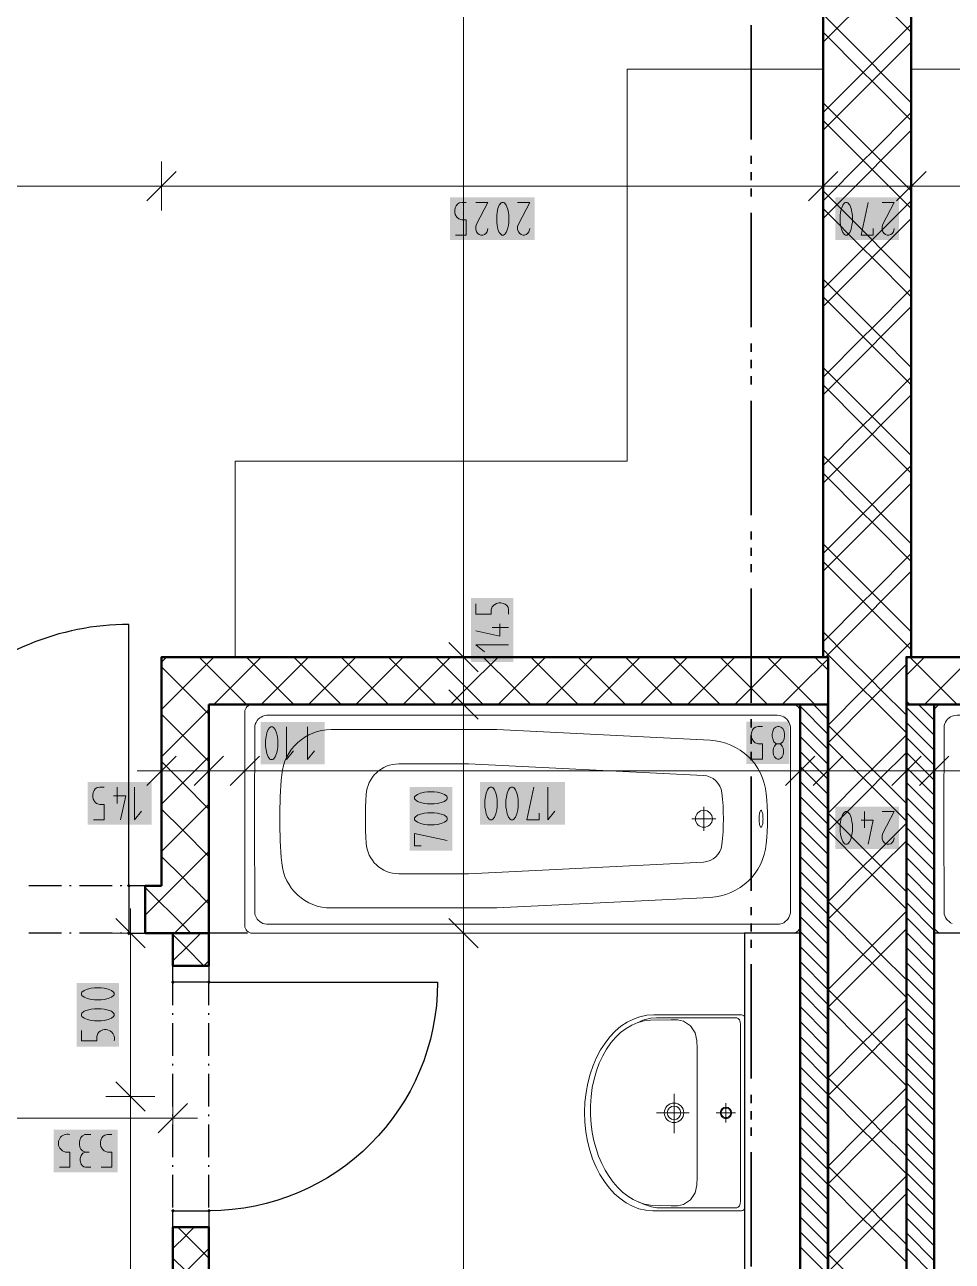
# Model space of a CAD drawing. Header units: millimetres. Extents: x 0 to 594, y 0 to 420.
# Drawn here: x 422.8 to 448.8, y 253.67 to 288.34 of the extents above; entities that cross this region are included whole.
import ezdxf

# ---------------------------------------------------------------- set-up
doc = ezdxf.new("R2010")
doc.units = ezdxf.units.MM
doc.header["$LTSCALE"] = 8
for name, color, linetype in [('PDF_Dvere', 7, 'Continuous'), ('PDF_Instalacni prizdivka do 1m', 7, 'Continuous'), ('PDF_Koty delkove', 7, 'Continuous'), ('PDF_Kuchyne', 7, 'Continuous'), ('PDF_Pozarni useky', 7, 'Continuous'), ('PDF_Pricky sadrokarton', 7, 'Continuous'), ('PDF_Pricky zdene', 7, 'Continuous'), ('PDF_Sanita', 7, 'Continuous'), ('PDF_Steny akusticke', 7, 'Continuous')]:
    doc.layers.add(name, color=color, linetype=linetype)

msp = doc.modelspace()

# ---------------------------------------------------------------- linework, layer by layer
at = {"layer": 'PDF_Dvere', "lineweight": 25}
for points in [[(425.716, 264.201), (425.716, 271.528, 0.414214), (418.389, 264.201), (418.424, 264.201)], [(427.96, 260.856), (427.96, 261.5), (434.371, 261.5, -0.414213), (427.96, 255.088)]]:
    msp.add_lwpolyline(points, format="xyb", dxfattribs=at)
for points in [[(423.827, 264.201), (422.911, 264.201)], [(424.102, 264.201), (424.056, 264.201)], [(425.247, 264.201), (424.331, 264.201)], [(425.522, 264.201), (425.476, 264.201)], [(423.827, 262.873), (422.911, 262.873)], [(424.102, 262.873), (424.056, 262.873)], [(425.247, 262.873), (424.331, 262.873)], [(425.522, 262.873), (425.476, 262.873)], [(426.952, 260.856), (426.952, 261.5)], [(426.952, 260.581), (426.952, 260.627)], [(427.96, 260.581), (427.96, 260.627)], [(426.952, 259.437), (426.952, 260.352)], [(427.96, 259.437), (427.96, 260.352)], [(426.952, 259.162), (426.952, 259.208)], [(427.96, 259.162), (427.96, 259.208)], [(426.952, 258.017), (426.952, 258.933)], [(427.96, 258.017), (427.96, 258.933)], [(426.952, 257.742), (426.952, 257.788)], [(427.96, 257.742), (427.96, 257.788)], [(426.952, 256.597), (426.952, 257.513)], [(427.96, 256.597), (427.96, 257.513)], [(426.952, 256.323), (426.952, 256.368)], [(427.96, 256.323), (427.96, 256.368)], [(426.952, 255.178), (426.952, 256.094)], [(427.96, 255.178), (427.96, 256.094)]]:
    msp.add_lwpolyline(points, dxfattribs=at)
for points in [[(425.716, 262.873), (426.174, 262.873), (426.174, 264.201), (425.716, 264.201)], [(426.952, 261.5), (426.952, 261.958), (427.96, 261.958), (427.96, 261.5)], [(426.952, 254.63), (426.952, 255.088), (427.96, 255.088), (427.96, 254.63)]]:
    msp.add_lwpolyline(points, close=True, dxfattribs=at)
at = {"layer": 'PDF_Dvere', "lineweight": 25, "transparency": 33554559}
for points in [[(425.773, 264.201), (425.716, 264.144), (425.716, 264.259), (425.659, 264.201)], [(425.773, 262.873), (425.716, 262.816), (425.716, 262.931), (425.659, 262.873)], [(426.952, 261.442), (426.895, 261.5), (427.009, 261.5), (426.952, 261.557)], [(427.96, 261.442), (427.902, 261.5), (428.017, 261.5), (427.96, 261.557)], [(426.952, 255.031), (426.895, 255.088), (427.009, 255.088), (426.952, 255.146)], [(427.96, 255.031), (427.902, 255.088), (428.017, 255.088), (427.96, 255.146)]]:
    msp.add_solid(points, dxfattribs=at)
at = {"layer": 'PDF_Instalacni prizdivka do 1m', "lineweight": 25}
msp.add_lwpolyline([(429.04, 262.873), (427.96, 262.873)], dxfattribs=at)
for points in [[(444.536, 246.159), (444.536, 262.873), (442.979, 262.873), (442.979, 246.159)], [(448.292, 262.873), (448.292, 246.159), (449.849, 246.159), (449.849, 262.873)]]:
    msp.add_lwpolyline(points, close=True, dxfattribs=at)
at = {"layer": 'PDF_Koty delkove', "lineweight": 18}
for points in [[(435.1, 236.313), (435.1, 238.786), (435.1, 240.16), (435.1, 244.445), (435.1, 262.873), (435.1, 269.284), (435.1, 270.612), (435.1, 313.476)], [(426.632, 284.506), (426.632, 283.819), (426.632, 283.132)], [(445.178, 284.506), (445.178, 283.819), (445.178, 283.132)], [(447.651, 284.506), (447.651, 283.819), (447.651, 283.132)], [(427.044, 284.231), (426.219, 283.407)], [(445.59, 284.231), (444.766, 283.407)], [(448.063, 284.231), (447.239, 283.407)], [(484.744, 283.819), (474.645, 283.819), (466.793, 283.819), (447.651, 283.819), (445.178, 283.819), (426.632, 283.819), (409.093, 283.819)], [(434.877, 282.445), (435.171, 282.445), (435.171, 282.872), (435.048, 282.872), (434.963, 282.903), (434.914, 282.949), (434.865, 283.025), (434.853, 283.086), (434.853, 283.147), (434.865, 283.208), (434.889, 283.269), (434.926, 283.315), (434.975, 283.346), (435.048, 283.361), (435.171, 283.361)], [(435.44, 283.361), (435.783, 283.361), (435.464, 282.75)], [(436.614, 283.361), (436.957, 283.361), (436.638, 282.75), (436.614, 282.689), (436.614, 282.597), (436.638, 282.537), (436.675, 282.491), (436.712, 282.46), (436.761, 282.445), (436.809, 282.445), (436.858, 282.46), (436.895, 282.491), (436.932, 282.537), (436.957, 282.628)], [(445.999, 282.994), (445.986, 283.086), (445.961, 283.193), (445.925, 283.284), (445.876, 283.346), (445.851, 283.361), (445.803, 283.361), (445.778, 283.346), (445.729, 283.284), (445.693, 283.193), (445.668, 283.086), (445.656, 282.994)], [(446.586, 282.628), (446.586, 282.445), (446.243, 282.445), (446.438, 283.361)], [(446.83, 283.361), (447.173, 283.361), (446.854, 282.75), (446.83, 282.689), (446.83, 282.597), (446.854, 282.537), (446.891, 282.491), (446.928, 282.46), (446.977, 282.445), (447.025, 282.445), (447.075, 282.46), (447.111, 282.491), (447.148, 282.537), (447.173, 282.628)], [(445.656, 282.994), (445.656, 282.811), (445.668, 282.72), (445.693, 282.613), (445.729, 282.521), (445.778, 282.46), (445.803, 282.445), (445.851, 282.445), (445.876, 282.46), (445.925, 282.521), (445.961, 282.613), (445.986, 282.72), (445.999, 282.811), (445.999, 282.994)], [(435.464, 282.75), (435.44, 282.689), (435.44, 282.597), (435.464, 282.537), (435.501, 282.491), (435.537, 282.46), (435.587, 282.445), (435.635, 282.445), (435.684, 282.46), (435.721, 282.491), (435.758, 282.537), (435.783, 282.628)], [(435.445, 272.107), (435.445, 271.814), (435.872, 271.814), (435.872, 271.936), (435.903, 272.022), (435.949, 272.071), (436.025, 272.119), (436.085, 272.132), (436.147, 272.132), (436.208, 272.119), (436.269, 272.095), (436.314, 272.058), (436.345, 272.01)], [(436.345, 272.01), (436.361, 271.936), (436.361, 271.814)], [(436.116, 271.545), (436.116, 271.202), (435.445, 271.349)], [(436.361, 271.447), (435.903, 271.447)], [(435.513, 270.2), (434.688, 271.025)], [(436.361, 270.957), (435.445, 270.957), (435.689, 270.762)], [(435.787, 270.612), (435.1, 270.612), (434.414, 270.612)], [(435.513, 268.872), (434.688, 269.697)], [(435.787, 269.284), (435.1, 269.284), (434.414, 269.284)], [(430.137, 268.656), (430.137, 267.74), (430.332, 267.983)], [(430.724, 268.656), (430.724, 267.74), (430.919, 267.983)], [(443.189, 267.753), (443.483, 267.753), (443.483, 268.179), (443.36, 268.179), (443.275, 268.21), (443.226, 268.256), (443.178, 268.332), (443.165, 268.393), (443.165, 268.454), (443.178, 268.515), (443.202, 268.576), (443.239, 268.622), (443.287, 268.653), (443.36, 268.668), (443.483, 268.668)], [(426.632, 268.114), (426.632, 267.427), (426.632, 266.74)], [(427.96, 268.114), (427.96, 267.427), (427.96, 266.74)], [(428.966, 268.114), (428.966, 267.427), (428.966, 266.74)], [(443.973, 268.179), (443.997, 268.164), (444.033, 268.118), (444.058, 268.057), (444.07, 267.996), (444.07, 267.935), (444.058, 267.874), (444.033, 267.813), (443.984, 267.767), (443.948, 267.753), (443.899, 267.753), (443.862, 267.767), (443.813, 267.813), (443.789, 267.874), (443.777, 267.935)], [(443.777, 267.935), (443.777, 267.996), (443.789, 268.057), (443.813, 268.118), (443.85, 268.164), (443.874, 268.179)], [(444.536, 268.114), (444.536, 267.427), (444.536, 266.74)], [(445.316, 268.114), (445.316, 267.427), (445.316, 266.74)], [(447.514, 268.114), (447.514, 267.427), (447.514, 266.74)], [(448.292, 268.114), (448.292, 267.427), (448.292, 266.74)], [(427.044, 267.839), (426.219, 267.015)], [(428.372, 267.839), (427.548, 267.015)], [(429.379, 267.839), (428.554, 267.015)], [(444.948, 267.839), (444.124, 267.015)], [(445.728, 267.839), (444.903, 267.015)], [(447.926, 267.839), (447.101, 267.015)], [(448.704, 267.839), (447.88, 267.015)], [(426.632, 267.427), (425.945, 267.427)], [(484.744, 267.427), (480.336, 267.427), (477.783, 267.427), (474.163, 267.427), (473.28, 267.427), (471.372, 267.427), (470.026, 267.427), (466.793, 267.427), (464.87, 267.427), (463.862, 267.427), (448.292, 267.427), (447.514, 267.427), (445.316, 267.427), (444.536, 267.427), (428.966, 267.427), (427.96, 267.427), (426.632, 267.427)], [(424.727, 266.053), (425.02, 266.053), (425.02, 266.48), (424.898, 266.48), (424.813, 266.511), (424.763, 266.557), (424.715, 266.633), (424.703, 266.694), (424.703, 266.755), (424.715, 266.816), (424.739, 266.877), (424.776, 266.923), (424.824, 266.954), (424.898, 266.969), (425.02, 266.969)], [(425.387, 266.969), (425.387, 266.511)], [(425.877, 266.969), (425.877, 266.053), (426.072, 266.297)], [(435.712, 266.328), (435.736, 266.221), (435.773, 266.129), (435.821, 266.068), (435.846, 266.053), (435.894, 266.053), (435.919, 266.068), (435.968, 266.129), (436.005, 266.221), (436.029, 266.328), (436.042, 266.419), (436.042, 266.602), (436.029, 266.694), (436.005, 266.801), (435.968, 266.892), (435.919, 266.954), (435.894, 266.969), (435.846, 266.969), (435.821, 266.954), (435.773, 266.892), (435.736, 266.801), (435.712, 266.694), (435.699, 266.602)], [(437.216, 266.236), (437.216, 266.053), (436.873, 266.053), (437.069, 266.969)], [(437.461, 266.969), (437.461, 266.053), (437.656, 266.297)], [(425.29, 266.725), (425.632, 266.725), (425.485, 266.053)], [(435.699, 266.602), (435.699, 266.419), (435.712, 266.328)], [(445.876, 265.381), (445.925, 265.443), (445.961, 265.534), (445.986, 265.641), (445.999, 265.732), (445.999, 265.915), (445.986, 266.007), (445.961, 266.114), (445.925, 266.206), (445.876, 266.267), (445.851, 266.282), (445.803, 266.282), (445.778, 266.267), (445.729, 266.206), (445.693, 266.114), (445.668, 266.007), (445.656, 265.915)], [(446.341, 266.282), (446.341, 265.825)], [(446.83, 266.282), (447.173, 266.282), (446.854, 265.672), (446.83, 265.61), (446.83, 265.519), (446.854, 265.458), (446.891, 265.412), (446.928, 265.381), (446.977, 265.367), (447.025, 265.367), (447.075, 265.381), (447.111, 265.412), (447.148, 265.458), (447.173, 265.549)], [(434.275, 266.25), (434.092, 266.25), (434.001, 266.238), (433.894, 266.214), (433.803, 266.177), (433.741, 266.129), (433.727, 266.104), (433.727, 266.055), (433.741, 266.03), (433.803, 265.982), (433.894, 265.945), (434.001, 265.92), (434.092, 265.908), (434.275, 265.908), (434.367, 265.92), (434.474, 265.945)], [(434.474, 265.945), (434.566, 265.982), (434.627, 266.03), (434.643, 266.055), (434.643, 266.104), (434.627, 266.129), (434.566, 266.177), (434.474, 266.214), (434.367, 266.238), (434.275, 266.25)], [(445.656, 265.915), (445.656, 265.732), (445.668, 265.641), (445.693, 265.534), (445.729, 265.443), (445.778, 265.381), (445.803, 265.367), (445.851, 265.367), (445.876, 265.381)], [(446.243, 266.038), (446.586, 266.038), (446.438, 265.367)], [(433.909, 265.321), (433.727, 265.321), (433.727, 265.663), (434.643, 265.468)], [(425.762, 262.873), (425.762, 263.56)], [(426.174, 262.461), (425.349, 263.286)], [(435.513, 262.461), (434.688, 263.286)], [(426.448, 262.873), (425.762, 262.873), (425.075, 262.873)], [(425.762, 241.533), (425.762, 258.294), (425.762, 262.873)], [(435.787, 262.873), (435.1, 262.873), (434.414, 262.873)], [(424.936, 261.342), (424.753, 261.342), (424.662, 261.33), (424.555, 261.306), (424.464, 261.269), (424.402, 261.22), (424.388, 261.195), (424.388, 261.147), (424.402, 261.122), (424.464, 261.074), (424.555, 261.037), (424.662, 261.012), (424.753, 261), (424.936, 261), (425.028, 261.012), (425.135, 261.037), (425.227, 261.074), (425.288, 261.122), (425.304, 261.147), (425.304, 261.195), (425.288, 261.22), (425.227, 261.269), (425.135, 261.306), (425.028, 261.33), (424.936, 261.342)], [(426.174, 257.882), (425.349, 258.706)], [(426.448, 258.294), (425.762, 258.294), (425.075, 258.294)], [(426.952, 258.37), (426.952, 257.683), (426.952, 256.996)], [(427.364, 258.095), (426.54, 257.271)], [(426.952, 257.683), (424.048, 257.683), (422.052, 257.683), (409.093, 257.683)], [(426.952, 257.683), (427.639, 257.683)], [(424.649, 257.225), (424.478, 257.225), (424.417, 257.194), (424.367, 257.148), (424.343, 257.072), (424.331, 257.011), (424.331, 256.949), (424.343, 256.873), (424.367, 256.813), (424.417, 256.767), (424.502, 256.736)], [(424.942, 256.309), (425.236, 256.309), (425.236, 256.736), (425.113, 256.736), (425.028, 256.767), (424.979, 256.813), (424.93, 256.889), (424.918, 256.949), (424.918, 257.011), (424.93, 257.072), (424.955, 257.133), (424.991, 257.178), (425.04, 257.209), (425.113, 257.225), (425.236, 257.225)], [(424.649, 256.309), (424.502, 256.309), (424.453, 256.324), (424.404, 256.355), (424.379, 256.401), (424.355, 256.491), (424.355, 256.553), (424.379, 256.644), (424.428, 256.706), (424.502, 256.736), (424.599, 256.736)]]:
    msp.add_lwpolyline(points, dxfattribs=at)
for points in [[(436.027, 282.994), (436.027, 282.811), (436.039, 282.72), (436.064, 282.613), (436.1, 282.521), (436.149, 282.46), (436.174, 282.445), (436.222, 282.445), (436.247, 282.46), (436.296, 282.521), (436.332, 282.613), (436.357, 282.72), (436.37, 282.811), (436.37, 282.994), (436.357, 283.086), (436.332, 283.193), (436.296, 283.284), (436.247, 283.346), (436.222, 283.361), (436.174, 283.361), (436.149, 283.346), (436.1, 283.284), (436.064, 283.193), (436.039, 283.086)], [(429.549, 268.288), (429.549, 268.105), (429.562, 268.015), (429.586, 267.907), (429.623, 267.816), (429.671, 267.754), (429.696, 267.74), (429.745, 267.74), (429.77, 267.754), (429.818, 267.816), (429.855, 267.907), (429.88, 268.015), (429.892, 268.105), (429.892, 268.288), (429.88, 268.38), (429.855, 268.487), (429.818, 268.579), (429.77, 268.64), (429.745, 268.656), (429.696, 268.656), (429.671, 268.64), (429.623, 268.579), (429.586, 268.487), (429.562, 268.38)], [(443.752, 268.454), (443.752, 268.393), (443.765, 268.317), (443.801, 268.241), (443.85, 268.195), (443.874, 268.179), (443.973, 268.179), (443.997, 268.195), (444.046, 268.241), (444.083, 268.317), (444.095, 268.393), (444.095, 268.454), (444.083, 268.53), (444.046, 268.607), (443.997, 268.653), (443.948, 268.668), (443.899, 268.668), (443.85, 268.653), (443.801, 268.607), (443.765, 268.53)], [(436.286, 266.602), (436.286, 266.419), (436.299, 266.328), (436.323, 266.221), (436.36, 266.129), (436.408, 266.068), (436.433, 266.053), (436.482, 266.053), (436.507, 266.068), (436.555, 266.129), (436.592, 266.221), (436.617, 266.328), (436.629, 266.419), (436.629, 266.602), (436.617, 266.694), (436.592, 266.801), (436.555, 266.892), (436.507, 266.954), (436.482, 266.969), (436.433, 266.969), (436.408, 266.954), (436.36, 266.892), (436.323, 266.801), (436.299, 266.694)], [(434.275, 266.837), (434.092, 266.837), (434.001, 266.825), (433.894, 266.801), (433.803, 266.764), (433.741, 266.716), (433.727, 266.691), (433.727, 266.642), (433.741, 266.617), (433.803, 266.569), (433.894, 266.532), (434.001, 266.507), (434.092, 266.495), (434.275, 266.495), (434.367, 266.507), (434.474, 266.532), (434.566, 266.569), (434.627, 266.617), (434.643, 266.642), (434.643, 266.691), (434.627, 266.716), (434.566, 266.764), (434.474, 266.801), (434.367, 266.825)], [(424.936, 260.755), (424.753, 260.755), (424.662, 260.743), (424.555, 260.718), (424.464, 260.682), (424.402, 260.633), (424.388, 260.608), (424.388, 260.56), (424.402, 260.535), (424.464, 260.487), (424.555, 260.45), (424.662, 260.425), (424.753, 260.412), (424.936, 260.412), (425.028, 260.425), (425.135, 260.45), (425.227, 260.487), (425.288, 260.535), (425.304, 260.56), (425.304, 260.608), (425.288, 260.633), (425.227, 260.682), (425.135, 260.718), (425.028, 260.743)]]:
    msp.add_lwpolyline(points, close=True, dxfattribs=at)
for points in [[(424.388, 260.144), (424.388, 259.85), (424.815, 259.85), (424.815, 259.973), (424.846, 260.058, -0.843855), (425.304, 259.85)], [(423.768, 256.309), (424.061, 256.309), (424.061, 256.736), (423.939, 256.736), (423.854, 256.767), (423.805, 256.813, -0.75318), (424.061, 257.225)]]:
    msp.add_lwpolyline(points, format="xyb", dxfattribs=at)
at = {"layer": 'PDF_Koty delkove', "color": 7, "lineweight": 18, "true_color": 0xffffff, "transparency": 33554559}
for points in [[(437.094, 283.499), (434.716, 283.499), (437.094, 282.308), (434.716, 282.308)], [(447.31, 283.499), (445.519, 283.499), (447.31, 282.308), (445.519, 282.308)], [(436.498, 270.477), (436.498, 272.269), (435.308, 270.477), (435.308, 272.269)], [(431.204, 268.793), (429.412, 268.793), (431.204, 267.602), (429.412, 267.602)], [(444.232, 268.806), (443.028, 268.806), (444.232, 267.615), (443.028, 267.615)], [(426.357, 267.107), (424.565, 267.107), (426.357, 265.916), (424.565, 265.916)], [(434.78, 265.183), (434.78, 266.975), (433.589, 265.183), (433.589, 266.975)], [(437.941, 267.107), (435.562, 267.107), (437.941, 265.916), (435.562, 265.916)], [(447.31, 266.42), (445.519, 266.42), (447.31, 265.229), (445.519, 265.229)], [(425.441, 259.688), (425.441, 261.479), (424.25, 259.688), (424.25, 261.479)], [(425.398, 257.362), (423.606, 257.362), (425.398, 256.172), (423.606, 256.172)]]:
    msp.add_solid(points, dxfattribs=at)
at = {"layer": 'PDF_Kuchyne', "lineweight": 13}
msp.add_lwpolyline([(445.178, 276.108), (445.178, 287.098), (439.683, 287.098), (439.683, 276.108), (428.692, 276.108), (428.692, 270.613), (445.178, 270.613), (445.178, 276.108)], dxfattribs=at)
msp.add_lwpolyline([(447.651, 276.108), (447.651, 287.098), (453.146, 287.098), (453.146, 276.108), (464.87, 276.108), (464.87, 270.612), (447.651, 270.612)], close=True, dxfattribs=at)
at = {"layer": 'PDF_Pozarni useky', "lineweight": 35}
for points in [[(443.163, 285.127), (443.163, 288.333)], [(443.163, 284.44), (443.163, 284.669)], [(443.163, 283.982), (443.163, 284.211)], [(443.163, 283.524), (443.163, 283.753)], [(443.163, 279.861), (443.163, 283.066)], [(443.163, 279.174), (443.163, 279.403)], [(443.163, 278.716), (443.163, 278.945)], [(443.163, 278.258), (443.163, 278.487)], [(443.163, 274.594), (443.163, 277.8)], [(443.163, 273.907), (443.163, 274.136)], [(443.163, 273.45), (443.163, 273.679)], [(443.163, 272.992), (443.163, 273.221)], [(443.163, 269.328), (443.163, 272.534)], [(443.163, 268.641), (443.163, 268.87)], [(443.163, 268.183), (443.163, 268.412)], [(443.163, 267.725), (443.163, 267.954)], [(443.163, 264.062), (443.163, 267.267)], [(443.163, 263.375), (443.163, 263.604)], [(443.163, 262.917), (443.163, 263.146)], [(443.163, 262.459), (443.163, 262.688)], [(443.163, 258.795), (443.163, 262.001)], [(443.163, 258.109), (443.163, 258.338)], [(443.163, 257.651), (443.163, 257.88)], [(443.163, 257.193), (443.163, 257.422)], [(443.163, 253.529), (443.163, 256.735)]]:
    msp.add_lwpolyline(points, dxfattribs=at)
at = {"layer": 'PDF_Pricky sadrokarton', "lineweight": 50}
for points in [[(445.315, 246.159), (445.315, 269.284), (444.536, 269.284), (444.536, 262.873), (444.536, 246.159)], [(447.514, 269.284), (447.514, 246.159), (448.292, 246.159), (448.292, 262.873), (448.292, 269.284)]]:
    msp.add_lwpolyline(points, close=True, dxfattribs=at)
at = {"layer": 'PDF_Pricky sadrokarton', "lineweight": 9}
for points in [[(445.315, 268.454), (444.536, 269.233)], [(445.315, 268.875), (444.906, 269.284)], [(448.292, 268.424), (447.514, 269.202)], [(448.292, 268.845), (447.852, 269.284)], [(448.292, 269.266), (448.273, 269.284)], [(445.315, 268.033), (444.536, 268.812)], [(448.292, 268.003), (447.514, 268.781)], [(445.315, 267.613), (444.536, 268.391)], [(448.292, 267.582), (447.514, 268.36)], [(445.315, 267.192), (444.536, 267.97)], [(448.292, 267.161), (447.514, 267.939)], [(445.315, 266.771), (444.536, 267.549)], [(448.292, 266.74), (447.514, 267.518)], [(445.315, 266.35), (444.536, 267.128)], [(448.292, 266.319), (447.514, 267.098)], [(445.315, 265.929), (444.536, 266.707)], [(448.292, 265.898), (447.514, 266.677)], [(445.315, 265.508), (444.536, 266.286)], [(445.315, 266.35), (445.315, 266.35)], [(448.292, 265.477), (447.514, 266.256)], [(445.315, 265.087), (444.536, 265.865)], [(448.292, 265.056), (447.514, 265.835)], [(445.315, 264.666), (444.536, 265.444)], [(448.292, 264.635), (447.514, 265.414)], [(445.315, 264.245), (444.536, 265.023)], [(448.292, 264.214), (447.514, 264.993)], [(445.315, 263.824), (444.536, 264.602)], [(448.292, 263.793), (447.514, 264.572)], [(445.315, 263.403), (444.536, 264.181)], [(448.292, 263.372), (447.514, 264.151)], [(445.315, 262.982), (444.536, 263.76)], [(448.292, 262.951), (447.514, 263.73)], [(445.315, 262.561), (444.536, 263.34)], [(448.292, 262.53), (447.514, 263.309)], [(445.315, 262.14), (444.536, 262.919)], [(448.292, 262.109), (447.514, 262.888)], [(445.315, 261.719), (444.536, 262.498)], [(448.292, 261.689), (447.514, 262.467)], [(445.315, 261.298), (444.536, 262.077)], [(448.292, 261.268), (447.514, 262.046)], [(445.315, 260.877), (444.536, 261.656)], [(448.292, 260.847), (447.514, 261.625)], [(445.315, 260.456), (444.536, 261.235)], [(448.292, 260.426), (447.514, 261.204)], [(445.315, 260.035), (444.536, 260.814)], [(448.292, 260.005), (447.514, 260.783)], [(445.315, 259.614), (444.536, 260.393)], [(448.292, 259.584), (447.514, 260.362)], [(445.315, 259.193), (444.536, 259.972)], [(448.292, 259.163), (447.514, 259.941)], [(445.315, 258.772), (444.536, 259.551)], [(448.292, 258.742), (447.514, 259.52)], [(445.315, 258.352), (444.536, 259.13)], [(448.292, 258.321), (447.514, 259.099)], [(445.315, 257.931), (444.536, 258.709)], [(448.292, 257.9), (447.514, 258.678)], [(448.292, 258.742), (448.292, 258.742)], [(445.315, 257.51), (444.536, 258.288)], [(448.292, 257.479), (447.514, 258.257)], [(445.315, 257.089), (444.536, 257.867)], [(448.292, 257.058), (447.514, 257.836)], [(445.315, 256.668), (444.536, 257.446)], [(448.292, 256.637), (447.514, 257.416)], [(445.315, 256.247), (444.536, 257.025)], [(448.292, 256.216), (447.514, 256.995)], [(445.315, 255.826), (444.536, 256.604)], [(448.292, 255.795), (447.514, 256.574)], [(445.315, 255.405), (444.536, 256.183)], [(448.292, 255.374), (447.514, 256.153)], [(445.315, 254.984), (444.536, 255.762)], [(448.292, 254.953), (447.514, 255.732)], [(445.315, 254.563), (444.536, 255.341)], [(448.292, 254.532), (447.514, 255.311)], [(445.315, 254.142), (444.536, 254.92)], [(448.292, 254.111), (447.514, 254.89)], [(445.315, 253.721), (444.536, 254.499)], [(448.292, 253.69), (447.514, 254.469)], [(445.315, 253.3), (444.536, 254.079)], [(448.292, 253.269), (447.514, 254.048)]]:
    msp.add_lwpolyline(points, dxfattribs=at)
at = {"layer": 'PDF_Pricky zdene', "lineweight": 9}
for points in [[(426.769, 270.612), (426.632, 270.475)], [(428.097, 270.612), (427.227, 269.742), (426.769, 269.284)], [(429.013, 269.284), (428.555, 269.742), (427.685, 270.612)], [(429.425, 270.612), (428.555, 269.742), (428.097, 269.284)], [(430.341, 269.284), (429.883, 269.742), (429.013, 270.612)], [(430.753, 270.612), (429.883, 269.742), (429.425, 269.284)], [(431.669, 269.284), (431.211, 269.742), (430.341, 270.612)], [(432.081, 270.612), (431.211, 269.742), (430.753, 269.284)], [(432.997, 269.284), (432.539, 269.742), (431.669, 270.612)], [(433.409, 270.612), (432.539, 269.742), (432.081, 269.284)], [(434.325, 269.284), (433.867, 269.742), (432.997, 270.612)], [(434.737, 270.612), (433.867, 269.742), (433.409, 269.284)], [(435.653, 269.284), (435.195, 269.742), (434.325, 270.612)], [(436.065, 270.612), (435.195, 269.742), (434.737, 269.284)], [(436.981, 269.284), (436.523, 269.742), (435.653, 270.612)], [(437.393, 270.612), (436.523, 269.742), (436.065, 269.284)], [(438.309, 269.284), (437.851, 269.742), (436.981, 270.612)], [(438.721, 270.612), (437.851, 269.742), (437.393, 269.284)], [(439.637, 269.284), (439.179, 269.742), (438.309, 270.612)], [(440.049, 270.612), (439.179, 269.742), (438.721, 269.284)], [(440.965, 269.284), (440.507, 269.742), (439.637, 270.612)], [(441.377, 270.612), (440.507, 269.742), (440.049, 269.284)], [(442.293, 269.284), (441.835, 269.742), (440.965, 270.612)], [(442.705, 270.612), (441.835, 269.742), (441.377, 269.284)], [(443.621, 269.284), (443.163, 269.742), (442.293, 270.612)], [(444.033, 270.612), (443.163, 269.742), (442.705, 269.284)], [(444.949, 269.284), (444.491, 269.742), (443.621, 270.612)], [(445.316, 270.567), (444.491, 269.742), (444.033, 269.284)], [(445.316, 270.246), (444.949, 270.612)], [(448.017, 270.612), (447.514, 270.109)], [(448.933, 269.284), (448.475, 269.742), (447.605, 270.612)], [(449.345, 270.612), (448.475, 269.742), (448.017, 269.284)], [(427.685, 269.284), (427.227, 269.742), (426.632, 270.338)], [(426.769, 269.284), (426.632, 269.147)], [(427.96, 269.147), (427.227, 268.414), (426.632, 267.819)], [(427.96, 269.01), (427.685, 269.284)], [(447.605, 269.284), (447.514, 269.376)], [(427.96, 267.682), (427.227, 268.414), (426.632, 269.01)], [(427.96, 267.819), (427.227, 267.086), (426.632, 266.491)], [(427.96, 266.354), (427.227, 267.086), (426.632, 267.682)], [(427.96, 266.491), (427.227, 265.758), (426.632, 265.163)], [(427.96, 265.026), (427.227, 265.758), (426.632, 266.354)], [(427.456, 264.201), (427.227, 264.43), (426.632, 265.026)], [(427.96, 265.163), (427.227, 264.43), (426.998, 264.201)], [(426.998, 264.201), (426.925, 264.129), (426.174, 263.377)], [(427.96, 263.698), (427.489, 264.168), (427.456, 264.201)], [(427.456, 262.873), (427.227, 263.102), (426.248, 264.081), (426.174, 264.156)], [(427.96, 263.835), (427.227, 263.102), (426.998, 262.873)], [(427.822, 261.958), (427.319, 262.461), (426.954, 262.825), (426.952, 262.827)], [(427.731, 262.873), (427.319, 262.461), (426.987, 262.13)], [(427.96, 262.827), (427.914, 262.873)], [(426.987, 262.13), (426.952, 262.095)], [(427.96, 262.095), (427.822, 261.958)], [(427.548, 254.63), (427.351, 254.434), (427.319, 254.401), (427.089, 254.63)], [(427.319, 254.401), (426.952, 254.035)], [(427.96, 253.76), (427.354, 254.366), (427.319, 254.401)], [(427.96, 254.035), (427.396, 253.471), (427.319, 253.394), (426.952, 253.76)]]:
    msp.add_lwpolyline(points, dxfattribs=at)
at = {"layer": 'PDF_Pricky zdene', "lineweight": 50}
for points in [[(427.96, 269.284), (445.316, 269.284), (445.316, 270.612), (445.178, 270.612), (426.632, 270.612), (426.632, 269.284)], [(426.632, 269.284), (426.632, 264.201)], [(427.96, 264.201), (427.96, 269.284)], [(427.96, 264.201), (427.96, 262.873), (426.952, 262.873), (426.174, 262.873), (426.174, 264.201), (426.632, 264.201)], [(426.952, 261.958), (426.952, 262.873), (427.96, 262.873), (427.96, 261.958), (426.952, 261.958)], [(426.952, 254.63), (427.96, 254.63), (427.96, 241.533), (426.952, 241.533), (426.952, 254.63)]]:
    msp.add_lwpolyline(points, dxfattribs=at)
msp.add_lwpolyline([(447.514, 269.284), (464.87, 269.284), (464.915, 269.284), (464.915, 270.612), (464.87, 270.612), (447.651, 270.612), (447.514, 270.612)], close=True, dxfattribs=at)
at = {"layer": 'PDF_Sanita', "lineweight": 13}
for points in [[(429.176, 269.284), (429.177, 269.284), (444.326, 269.284, -0.41423), (444.536, 269.074), (444.536, 263.084, -0.414195), (444.326, 262.873), (429.177, 262.873, -0.414195), (428.966, 263.084), (428.966, 269.074, -0.41423), (429.176, 269.284)], [(463.652, 269.284), (463.651, 269.284), (448.503, 269.284, 0.414238), (448.292, 269.074), (448.292, 263.084, 0.414206), (448.503, 262.873), (463.651, 262.873, 0.414195), (463.862, 263.084), (463.862, 269.074, 0.41423), (463.652, 269.284)], [(442.339, 265.346, -0.364852), (441.821, 264.864), (435.233, 264.539), (433.281, 264.54, -0.395999), (432.367, 265.399, -0.031026), (432.367, 266.759, -0.395991), (433.281, 267.618), (435.233, 267.619), (441.821, 267.294, -0.364853), (442.339, 266.812)], [(440.432, 260.584), (442.895, 260.584, -0.41407), (442.979, 260.502), (442.979, 260.5), (442.979, 260.482), (442.979, 255.19), (442.979, 255.172), (442.979, 255.17), (442.979, 255.172), (442.979, 255.19)], [(442.979, 255.173, -0.4142), (442.895, 255.089), (440.422, 255.089, -0.003394), (440.405, 255.089)]]:
    msp.add_lwpolyline(points, format="xyb", dxfattribs=at)
for points in [[(436.751, 268.982), (429.574, 268.981), (429.523, 268.972), (429.476, 268.958), (429.425, 268.933), (429.385, 268.907), (429.343, 268.87), (429.312, 268.833), (429.282, 268.783), (429.259, 268.73), (429.249, 268.689), (429.243, 268.647), (429.241, 266.051), (429.243, 263.456), (429.249, 263.414), (429.259, 263.373), (429.282, 263.32), (429.312, 263.27), (429.343, 263.233), (429.385, 263.196), (429.425, 263.169), (429.476, 263.145), (429.523, 263.13), (429.574, 263.122), (436.751, 263.121), (443.89, 263.121), (443.959, 263.126), (443.994, 263.134), (444.027, 263.145), (444.074, 263.167), (444.118, 263.196), (444.16, 263.234), (444.19, 263.27), (444.216, 263.31), (444.237, 263.355), (444.252, 263.405), (444.26, 263.456), (444.262, 266.051)], [(444.262, 266.051), (444.26, 268.646), (444.252, 268.698), (444.237, 268.748), (444.216, 268.792), (444.19, 268.833), (444.16, 268.869), (444.118, 268.907), (444.074, 268.935), (444.027, 268.958), (443.994, 268.969), (443.959, 268.977), (443.89, 268.982), (436.751, 268.982)], [(448.567, 266.051), (448.568, 268.646), (448.576, 268.698), (448.592, 268.748), (448.612, 268.792), (448.638, 268.833), (448.669, 268.869), (448.71, 268.907), (448.754, 268.935), (448.801, 268.958), (448.834, 268.969), (448.87, 268.977), (448.938, 268.982), (456.077, 268.982)], [(441.835, 266.412), (441.835, 265.745)], [(443.484, 266.217), (443.48, 266.238), (443.474, 266.262), (443.465, 266.288), (443.453, 266.309), (443.439, 266.317), (443.424, 266.309), (443.412, 266.288), (443.404, 266.262), (443.398, 266.238), (443.394, 266.217), (443.391, 266.199), (443.39, 266.184), (443.388, 266.171), (443.387, 266.16), (443.386, 266.151), (443.386, 266.143), (443.385, 266.118), (443.384, 266.093), (443.384, 266.057), (443.386, 266.015), (443.386, 266.007), (443.387, 265.997), (443.388, 265.987), (443.39, 265.974), (443.391, 265.959), (443.394, 265.941), (443.398, 265.92), (443.404, 265.895), (443.412, 265.87), (443.424, 265.849), (443.439, 265.841), (443.453, 265.849), (443.465, 265.87), (443.474, 265.895), (443.48, 265.92), (443.484, 265.941), (443.486, 265.959), (443.488, 265.974), (443.49, 265.987), (443.49, 265.997), (443.491, 266.007), (443.492, 266.015), (443.492, 266.022), (443.493, 266.044), (443.494, 266.068), (443.493, 266.105)], [(441.501, 266.079), (442.168, 266.079)], [(443.493, 266.105), (443.491, 266.151), (443.49, 266.16), (443.49, 266.171), (443.488, 266.184), (443.486, 266.199), (443.484, 266.217)], [(448.801, 263.145), (448.754, 263.167), (448.71, 263.196), (448.669, 263.234), (448.638, 263.27), (448.612, 263.31), (448.592, 263.355), (448.576, 263.405), (448.568, 263.456), (448.567, 266.051)], [(439.992, 260.37), (440.128, 260.434), (440.349, 260.494), (440.512, 260.501), (441.416, 260.499)], [(440.34, 255.247), (440.919, 255.229), (441.096, 255.232), (441.264, 255.267), (441.457, 255.396), (441.588, 255.591), (441.639, 255.808), (441.645, 256.035), (441.645, 259.637), (441.639, 259.865), (441.588, 260.082), (441.457, 260.276), (441.264, 260.405), (441.096, 260.441), (440.919, 260.444), (440.34, 260.434)], [(442.762, 260.499), (441.416, 260.499)], [(442.859, 255.357), (442.859, 260.316)], [(441, 258.365), (441, 257.261)], [(442.454, 258.109), (442.454, 257.563)], [(441.425, 257.836), (440.505, 257.836)], [(442.727, 257.836), (442.182, 257.836)], [(442.762, 255.173), (440.519, 255.173), (440.366, 255.201), (440.139, 255.273), (440.003, 255.337)]]:
    msp.add_lwpolyline(points, dxfattribs=at)
for points in [[(442.009, 268.284), (436.027, 268.579), (431.389, 268.579, 0.387974), (430.002, 267.313, 0.045243), (430.002, 264.845, 0.387974), (431.389, 263.579), (436.027, 263.579), (442.009, 263.874, 0.37203), (443.586, 265.377, 0.048476), (443.586, 266.78, 0.372022)], [(441.273, 257.836, 0.999987), (440.727, 257.836, 0.414233), (441, 257.563, 0.414233)], [(440.811, 257.836, 0.999955), (441.189, 257.836, 0.999935)], [(442.614, 257.836, 0.999978), (442.295, 257.836, 0.414232), (442.454, 257.677, 0.414242)], [(442.589, 257.836, 1.000013), (442.32, 257.836, 1.000036)]]:
    msp.add_lwpolyline(points, format="xyb", close=True, dxfattribs=at)
msp.add_circle((441.835, 266.079), 0.238, dxfattribs=at)
at = {"layer": 'PDF_Sanita', "lineweight": 9}
msp.add_arc((436.366, 266.079), 6.018, 353.0027, 6.9973, dxfattribs=at)
at = {"layer": 'PDF_Sanita', "lineweight": 13}
for points in [[(440.432, 260.584), (439.368, 260.594), (438.499, 259.373), (438.492, 257.856)], [(440.34, 260.434), (439.355, 260.396), (438.601, 259.202), (438.656, 257.767)], [(442.859, 260.316), (442.859, 260.417), (442.816, 260.499), (442.762, 260.499)], [(442.895, 260.584), (442.895, 260.584), (442.895, 260.584), (442.895, 260.584)], [(438.492, 257.856), (438.484, 256.338), (439.341, 255.099), (440.405, 255.089)], [(438.656, 257.767), (438.707, 256.445), (439.432, 255.361), (440.34, 255.247)], [(440.811, 257.836), (440.811, 257.836), (440.811, 257.836), (440.811, 257.836)], [(441.189, 257.836), (441.189, 257.836), (441.189, 257.836), (441.189, 257.836)], [(442.762, 255.173), (442.816, 255.173), (442.859, 255.255), (442.859, 255.357)], [(442.979, 255.173), (442.979, 255.173), (442.979, 255.173), (442.979, 255.173)]]:
    msp.add_open_spline(points, degree=3, dxfattribs=at)
at = {"layer": 'PDF_Steny akusticke', "lineweight": 50}
for points in [[(447.514, 270.612), (447.651, 270.612), (447.651, 313.476), (445.178, 313.476), (445.178, 270.612), (445.316, 270.612)], [(445.316, 270.612), (445.316, 269.284), (445.316, 238.648), (437.576, 238.648), (436.157, 238.648)], [(447.514, 238.648), (447.514, 269.284), (447.514, 270.612)]]:
    msp.add_lwpolyline(points, dxfattribs=at)
at = {"layer": 'PDF_Steny akusticke', "lineweight": 9}
for points in [[(447.651, 288.133), (446.552, 289.232), (446.305, 289.48), (445.178, 290.606)], [(445.178, 287.858), (446.552, 289.232)], [(446.799, 287.007), (446.552, 287.254), (445.178, 288.628)], [(446.305, 287.007), (445.178, 288.133)], [(446.552, 287.254), (447.651, 288.353)], [(446.799, 287.007), (447.651, 287.858)], [(446.305, 287.007), (446.552, 287.254)], [(445.178, 285.88), (446.305, 287.007)], [(445.178, 285.386), (446.552, 286.759)], [(446.552, 286.759), (446.305, 287.007)], [(446.552, 286.759), (446.799, 287.007)], [(447.651, 285.66), (446.552, 286.759)], [(447.651, 286.155), (446.799, 287.007)], [(447.651, 283.682), (446.799, 284.534), (446.552, 284.781), (445.178, 286.155)], [(446.552, 284.781), (447.651, 285.88)], [(447.651, 283.187), (446.552, 284.287), (446.305, 284.534), (445.178, 285.66)], [(446.799, 284.534), (447.651, 285.386)], [(446.305, 284.534), (446.552, 284.781)], [(445.178, 283.407), (446.305, 284.534)], [(445.178, 282.913), (446.552, 284.287), (446.799, 284.534)], [(446.799, 282.061), (446.552, 282.308), (445.178, 283.682)], [(445.178, 280.934), (446.305, 282.061), (446.552, 282.308), (447.651, 283.407)], [(446.305, 282.061), (445.178, 283.187)], [(445.178, 280.44), (446.552, 281.814), (446.799, 282.061), (447.651, 282.913)], [(446.552, 281.814), (446.305, 282.061)], [(447.651, 281.209), (446.799, 282.061)], [(447.651, 280.715), (446.552, 281.814)], [(446.799, 279.588), (446.552, 279.835), (445.178, 281.209)], [(446.552, 279.835), (447.651, 280.934)], [(446.305, 279.588), (445.178, 280.715)], [(446.799, 279.588), (447.651, 280.44)], [(446.305, 279.588), (446.552, 279.835)], [(445.178, 278.462), (446.305, 279.588)], [(445.178, 277.967), (446.552, 279.341), (446.799, 279.588)], [(446.552, 279.341), (446.305, 279.588)], [(447.651, 278.736), (446.799, 279.588)], [(447.651, 278.242), (446.552, 279.341)], [(446.799, 277.115), (446.552, 277.362), (445.178, 278.736)], [(445.178, 275.989), (446.305, 277.115), (446.552, 277.362), (447.651, 278.462)], [(446.305, 277.115), (445.178, 278.242)], [(445.178, 275.494), (446.552, 276.868), (446.799, 277.115), (447.651, 277.967)], [(447.651, 275.769), (446.552, 276.868), (446.305, 277.115)], [(447.651, 276.263), (446.799, 277.115)], [(446.799, 274.642), (446.552, 274.89), (445.178, 276.263)], [(446.305, 274.642), (446.552, 274.89), (447.651, 275.989)], [(446.305, 274.642), (445.178, 275.769)], [(446.799, 274.642), (447.651, 275.494)], [(445.178, 273.516), (446.305, 274.642)], [(445.178, 273.021), (446.552, 274.395), (446.799, 274.642)], [(447.651, 273.296), (446.552, 274.395), (446.305, 274.642)], [(447.651, 273.791), (446.799, 274.642)], [(446.799, 272.169), (446.552, 272.417), (445.178, 273.791)], [(446.305, 272.169), (445.178, 273.296)], [(446.552, 272.417), (447.651, 273.516)], [(446.799, 272.169), (447.651, 273.021)], [(445.178, 271.043), (446.305, 272.169)], [(445.242, 270.612), (446.552, 271.922), (446.799, 272.169)], [(446.305, 272.169), (446.552, 272.417)], [(447.651, 270.823), (446.552, 271.922), (446.305, 272.169)], [(447.651, 271.318), (446.799, 272.169)], [(445.883, 270.612), (445.178, 271.318)], [(445.389, 270.612), (445.178, 270.823)], [(447.221, 270.612), (447.651, 271.043)], [(446.305, 269.697), (445.389, 270.612)], [(446.799, 269.697), (446.552, 269.944), (445.883, 270.612)], [(446.552, 269.944), (447.221, 270.612)], [(446.799, 269.697), (447.514, 270.411)], [(445.316, 268.707), (446.305, 269.697), (446.552, 269.944)], [(445.316, 268.213), (446.552, 269.449)], [(446.552, 269.449), (446.305, 269.697)], [(446.552, 269.449), (446.799, 269.697)], [(447.514, 268.488), (446.552, 269.449)], [(447.514, 268.982), (446.799, 269.697)], [(446.799, 267.224), (446.552, 267.471), (445.316, 268.707)], [(446.552, 267.471), (447.514, 268.433)], [(446.305, 267.224), (445.316, 268.213)], [(446.799, 267.224), (447.514, 267.938)], [(445.316, 266.235), (446.305, 267.224), (446.552, 267.471)], [(445.316, 265.74), (446.552, 266.976)], [(446.552, 266.976), (446.305, 267.224)], [(446.552, 266.976), (446.799, 267.224)], [(447.514, 266.015), (446.552, 266.976)], [(447.514, 266.509), (446.799, 267.224)], [(446.799, 264.751), (446.552, 264.998), (445.316, 266.235)], [(446.552, 264.998), (447.514, 265.96)], [(446.305, 264.751), (445.316, 265.74)], [(446.799, 264.751), (447.514, 265.465)], [(445.316, 263.762), (446.305, 264.751), (446.552, 264.998)], [(446.552, 264.504), (446.305, 264.751)], [(446.552, 264.504), (446.799, 264.751)], [(447.514, 264.036), (446.799, 264.751)], [(445.316, 263.267), (446.552, 264.504)], [(447.514, 263.542), (446.552, 264.504)], [(446.552, 262.525), (445.316, 263.762)], [(446.799, 262.278), (446.552, 262.525), (447.514, 263.487)], [(446.305, 262.278), (445.316, 263.267)], [(446.799, 262.278), (447.514, 262.992)], [(445.316, 261.289), (446.305, 262.278), (446.552, 262.525)], [(446.552, 262.031), (446.305, 262.278)], [(446.552, 262.031), (446.799, 262.278)], [(447.514, 261.564), (446.799, 262.278)], [(445.316, 260.794), (446.552, 262.031)], [(447.514, 261.069), (446.552, 262.031)], [(446.552, 260.052), (445.316, 261.289)], [(446.305, 259.805), (445.316, 260.794)], [(446.799, 259.805), (446.552, 260.052), (447.514, 261.014)], [(446.799, 259.805), (447.514, 260.519)], [(445.316, 258.816), (446.305, 259.805), (446.552, 260.052)], [(446.552, 259.558), (446.305, 259.805)], [(446.552, 259.558), (446.799, 259.805)], [(447.514, 259.091), (446.799, 259.805)], [(445.316, 258.321), (446.552, 259.558)], [(447.514, 258.596), (446.552, 259.558)], [(446.552, 257.58), (445.316, 258.816)], [(446.305, 257.332), (445.316, 258.321)], [(446.799, 257.332), (446.552, 257.58), (447.514, 258.541)], [(446.799, 257.332), (447.514, 258.047)], [(445.316, 256.343), (446.305, 257.332), (446.552, 257.58)], [(446.552, 257.085), (446.305, 257.332)], [(446.552, 257.085), (446.799, 257.332)], [(447.514, 256.618), (446.799, 257.332)], [(445.316, 255.849), (446.552, 257.085)], [(447.514, 256.123), (446.552, 257.085)], [(446.552, 255.107), (445.316, 256.343)], [(446.799, 254.859), (446.552, 255.107), (447.514, 256.068)], [(446.305, 254.859), (445.316, 255.849)], [(446.799, 254.859), (447.514, 255.574)], [(446.552, 254.612), (446.305, 254.859), (445.316, 253.87)], [(446.305, 254.859), (446.552, 255.107)], [(446.552, 254.612), (446.799, 254.859)], [(447.514, 254.145), (446.799, 254.859)], [(445.316, 253.376), (446.552, 254.612)], [(447.514, 253.65), (446.552, 254.612)], [(446.552, 252.634), (445.316, 253.87)]]:
    msp.add_lwpolyline(points, dxfattribs=at)

doc.saveas('drawing.dxf')
